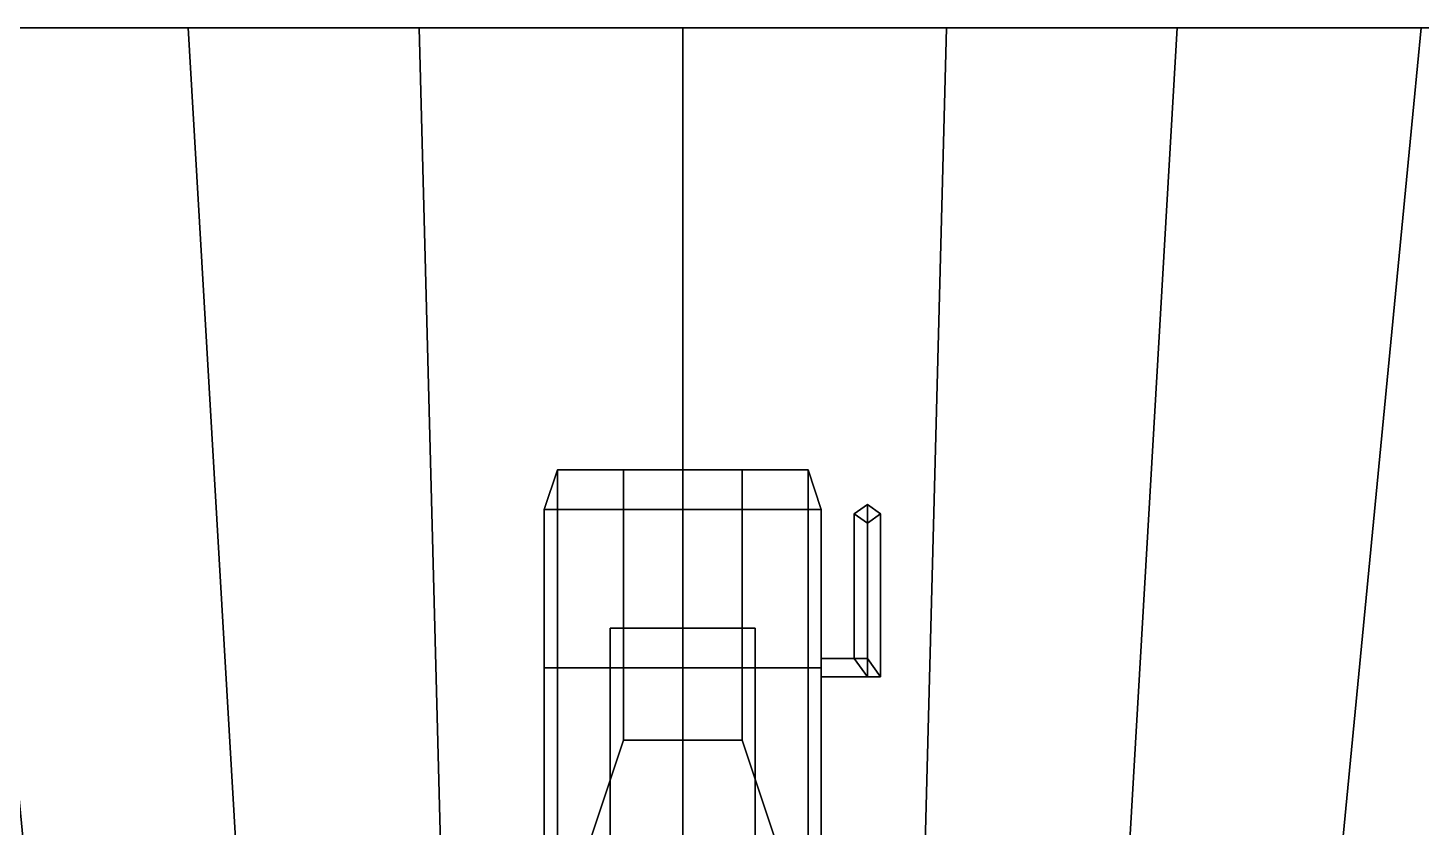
# Model space of a CAD drawing. Header units: millimetres. Extents: x -4 to 4, y -37.4 to 54.3.
# Drawn here: x -0.993 to 1.12, y -24.542 to -23.33 of the extents above; entities that cross this region are included whole.
import ezdxf

# ---------------------------------------------------------------- set-up
doc = ezdxf.new("R2010")
doc.units = ezdxf.units.MM
doc.layers.add('gun', color=1, linetype='Continuous')

msp = doc.modelspace()

# ---------------------------------------------------------------- linework, layer by layer
for points in [[(0, -28.3, 3.5), (0, -23.33, 3.5), (-2.69, -23.33, 3.46), (-1.97, -28.3, 3.46)], [(-1.84, -23.33), (-1.66, -23.33, -0.61), (-0.95, -28.3, -0.61), (-1.12, -28.3)], [(-1.66, -23.33, -0.61), (-1.43, -23.33, -1.23), (-0.79, -28.3, -1.23), (-0.95, -28.3, -0.61)], [(-1.43, -23.33, -1.23), (-1.12, -23.33, -1.82), (-0.64, -28.3, -1.82), (-0.79, -28.3, -1.23)], [(-1.12, -23.33, -1.82), (-0.75, -23.33, -2.23), (-0.46, -28.3, -2.23), (-0.64, -28.3, -1.82)], [(-0.75, -23.33, -2.23), (-0.4, -23.33, -2.43), (-0.27, -28.3, -2.43), (-0.46, -28.3, -2.23)], [(-0.4, -23.33, -2.43), (0, -23.33, -2.62), (0, -28.3, -2.62), (-0.27, -28.3, -2.43)], [(0, -28.3, -2.62), (0, -23.33, -2.62), (0.4, -23.33, -2.43), (0.27, -28.3, -2.43)], [(1.97, -28.3, 3.46), (2.69, -23.33, 3.46), (0, -23.33, 3.5), (0, -28.3, 3.5)], [(0.27, -28.3, -2.43), (0.4, -23.33, -2.43), (0.75, -23.33, -2.23), (0.46, -28.3, -2.23)], [(0.46, -28.3, -2.23), (0.75, -23.33, -2.23), (1.12, -23.33, -1.82), (0.64, -28.3, -1.82)], [(0.64, -28.3, -1.82), (1.12, -23.33, -1.82), (1.43, -23.33, -1.23), (0.79, -28.3, -1.23)], [(0.79, -28.3, -1.23), (1.43, -23.33, -1.23), (1.66, -23.33, -0.61), (0.95, -28.3, -0.61)], [(0.95, -28.3, -0.61), (1.66, -23.33, -0.61), (1.84, -23.33), (1.12, -28.3)], [(-0.11, -24.24, -3.2), (-0.11, -25.56, -3.2), (-0.11, -25.56, -2.5576), (-0.11, -24.24, -2.5576)], [(0.11, -24.24, -2.5576), (0.11, -24.24, -3.2), (-0.11, -24.24, -3.2), (0, -24.24, -2.62)], [(0.11, -24.24, -3.2), (0.11, -25.56, -3.2), (-0.11, -25.56, -3.2), (-0.11, -24.24, -3.2)], [(-0.11, -24.24, -3.2), (-0.11, -24.24, -3.2), (-0.11, -24.24, -2.5576), (0, -24.24, -2.62)], [(0.11, -25.56, -2.5576), (0.11, -25.56, -3.2), (0.11, -24.24, -3.2), (0.11, -24.24, -2.5576)]]:
    msp.add_3dface(points)
at = {"layer": 'gun'}
for points in [[(-0.21, -24.06, 4.97), (-0.19, -24, 4.97), (-0.19, -24, 4.62), (-0.21, -24.06, 4.59)], [(-0.19, -24.06, 5.02), (-0.19, -24, 4.97), (-0.19, -24, 4.97), (-0.21, -24.06, 4.97)], [(0.19, -24, 4.62), (0.21, -24.06, 4.59), (-0.21, -24.06, 4.59), (-0.19, -24, 4.62)], [(-0.09, -24.06, 5.02), (-0.09, -24, 4.97), (-0.19, -24, 4.97), (-0.19, -24.06, 5.02)], [(-0.09, -24, 4.97), (-0.09, -24, 4.67), (-0.19, -24, 4.62), (-0.19, -24, 4.97)], [(0.09, -24, 4.67), (0.19, -24, 4.62), (-0.19, -24, 4.62), (-0.09, -24, 4.67)], [(0.09, -24, 4.67), (-0.09, -24, 4.67), (-0.09, -24.41, 4.67), (0.09, -24.41, 4.67)], [(-0.09, -24, 4.67), (-0.09, -24, 4.97), (-0.09, -24.41, 5.02), (-0.09, -24.41, 4.67)], [(-0.09, -24.41, 5.02), (-0.09, -24.41, 5.02), (-0.09, -24, 4.97), (-0.09, -24.06, 5.02)], [(0.19, -24.06, 5.02), (0.19, -24, 4.97), (0.09, -24, 4.97), (0.09, -24.06, 5.02)], [(0.19, -24, 4.97), (0.19, -24, 4.62), (0.09, -24, 4.67), (0.09, -24, 4.97)], [(0.09, -24.06, 5.02), (0.09, -24, 4.97), (0.09, -24.41, 5.02)], [(0.09, -24, 4.97), (0.09, -24, 4.67), (0.09, -24.41, 4.67), (0.09, -24.41, 5.02)], [(0.19, -24.06, 5.02), (0.21, -24.06, 4.97), (0.19, -24, 4.97), (0.19, -24.06, 5.02)], [(0.21, -24.06, 4.97), (0.21, -24.06, 4.59), (0.19, -24, 4.62), (0.19, -24, 4.97)], [(0.21, -24.06, 4.59), (0.21, -24.3, 4.45), (-0.21, -24.3, 4.45), (-0.21, -24.06, 4.59)], [(-0.19, -24.06, 5.02), (-0.21, -24.06, 4.97), (-0.21, -24.71, 4.97), (-0.19, -24.71, 5.02)], [(-0.21, -24.71, 4.45), (-0.21, -24.71, 4.97), (-0.21, -24.06, 4.59), (-0.21, -24.3, 4.45)], [(-0.21, -24.71, 4.97), (-0.21, -24.71, 4.97), (-0.21, -24.06, 4.97), (-0.21, -24.06, 4.59)], [(-0.09, -24.06, 5.02), (-0.19, -24.06, 5.02), (-0.19, -24.71, 5.02), (-0.09, -24.41, 5.02)], [(0.19, -24.06, 5.02), (0.09, -24.06, 5.02), (0.09, -24.41, 5.02), (0.19, -24.71, 5.02)], [(0.21, -24.06, 4.97), (0.19, -24.06, 5.02), (0.19, -24.71, 5.02), (0.21, -24.71, 4.97)], [(0.21, -24.71, 4.97), (0.21, -24.71, 4.45), (0.21, -24.3, 4.45), (0.21, -24.06, 4.59)], [(0.21, -24.06, 4.97), (0.21, -24.71, 4.97), (0.21, -24.06, 4.59), (0.21, -24.06, 4.97)], [(0.26, -24.0667, 4.8733), (0.28, -24.0525, 4.8592), (0.28, -24.2859, 4.6259), (0.26, -24.2859, 4.6541)], [(0.28, -24.0808, 4.8875), (0.3, -24.0667, 4.8733), (0.28, -24.0525, 4.8592), (0.26, -24.0667, 4.8733)], [(0.28, -24.0808, 4.8875), (0.26, -24.0667, 4.8733), (0.26, -24.2859, 4.6541), (0.28, -24.3141, 4.6541)], [(0.28, -24.0525, 4.8592), (0.3, -24.0667, 4.8733), (0.3, -24.3141, 4.6259), (0.28, -24.2859, 4.6259)], [(0.3, -24.0667, 4.8733), (0.28, -24.0808, 4.8875), (0.28, -24.3141, 4.6541), (0.3, -24.3141, 4.6259)], [(0.21, -24.71, 4.45), (-0.21, -24.71, 4.45), (-0.21, -24.3, 4.45), (0.21, -24.3, 4.45)], [(0.28, -24.3141, 4.6541), (0.26, -24.2859, 4.6541), (0.21, -24.2859, 4.6541), (0.21, -24.3141, 4.6541)], [(0.26, -24.2859, 4.6541), (0.28, -24.2859, 4.6259), (0.21, -24.2859, 4.6259), (0.21, -24.2859, 4.6541)], [(0.28, -24.2859, 4.6259), (0.3, -24.3141, 4.6259), (0.21, -24.3141, 4.6259), (0.21, -24.2859, 4.6259)], [(0.3, -24.3141, 4.6259), (0.28, -24.3141, 4.6541), (0.21, -24.3141, 4.6541), (0.21, -24.3141, 4.6259)], [(0.09, -24.41, 5.02), (-0.09, -24.41, 5.02), (-0.19, -24.71, 5.02), (0.19, -24.71, 5.02)], [(0.09, -24.41, 4.67), (-0.09, -24.41, 4.67), (-0.09, -24.41, 5.02), (0.09, -24.41, 5.02)]]:
    msp.add_3dface(points, dxfattribs=at)

doc.saveas('drawing.dxf')
